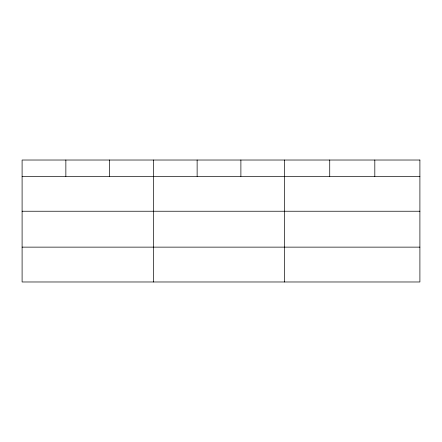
<?xml version="1.0" encoding="UTF-8"?>
<svg xmlns="http://www.w3.org/2000/svg" width="442" height="442" viewBox="0 0 442 442"><rect width="100%" height="100%" fill="white"/><g stroke="black" fill="none" stroke-linecap="round" stroke-linejoin="round"><path stroke-width="0.66" d="M22.1 176.391L419.9 176.391M22.1 211.237L419.9 211.237M22.1 247.133L419.9 247.133M374.816 160.021L374.816 176.391M329.732 160.021L329.732 176.391M284.648 160.021L284.648 281.979M240.89 160.021L240.89 176.391M197.132 160.021L197.132 176.391M153.374 160.021L153.374 281.979M109.616 160.021L109.616 176.391M65.858 160.021L65.858 176.391M419.9 160.021L22.1 160.021L22.1 281.979L419.9 281.979L419.9 160.021"/></g></svg>
